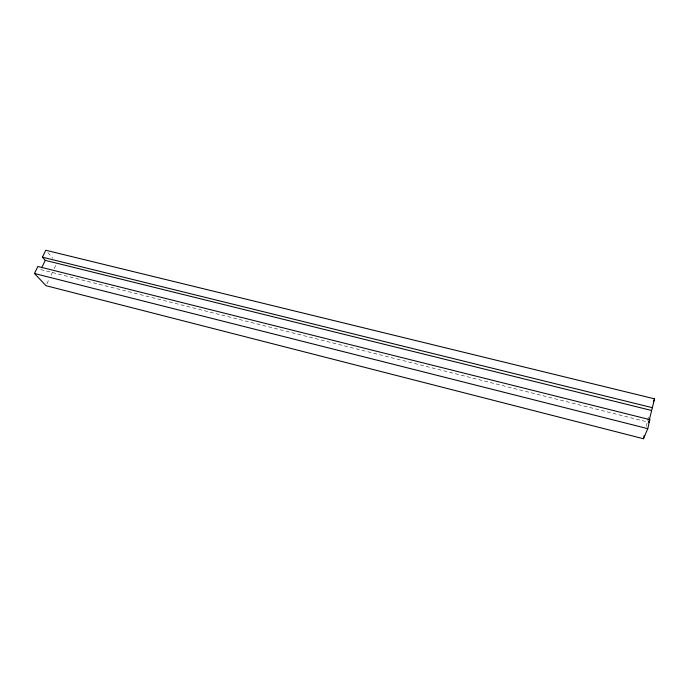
<?xml version="1.0" encoding="UTF-8"?>
<svg xmlns="http://www.w3.org/2000/svg" width="689" height="689" viewBox="0 0 689 689"><rect width="100%" height="100%" fill="white"/><g stroke="black" fill="none" stroke-linecap="round" stroke-linejoin="round"><path stroke-width="0.52" stroke-dasharray="3.44 2.58" d="M646.291 426.302L648.892 414.89M46.912 283.79L49.195 279.045M51.02 275.255L52.39 272.405M54.216 268.607L56.033 264.817M40.78 269.614L647.66 422.021M47.877 252.63L52.76 258.168"/><path stroke-width="1.03" d="M643.448 438.747L647.772 428.661L649.822 419.644L37.869 266.471L34.45 273.49L45.999 285.694L643.448 438.747L644.163 435.637M651.398 410.437L45.276 260.364L42.399 257.178L45.784 250.253L654.55 398.853L648.702 422.288L649.822 419.644M653.327 401.808L654.55 398.853M41.684 267.763L45.276 260.364M42.399 257.178L652.535 407.724M34.45 273.49L647.772 428.661"/></g></svg>
